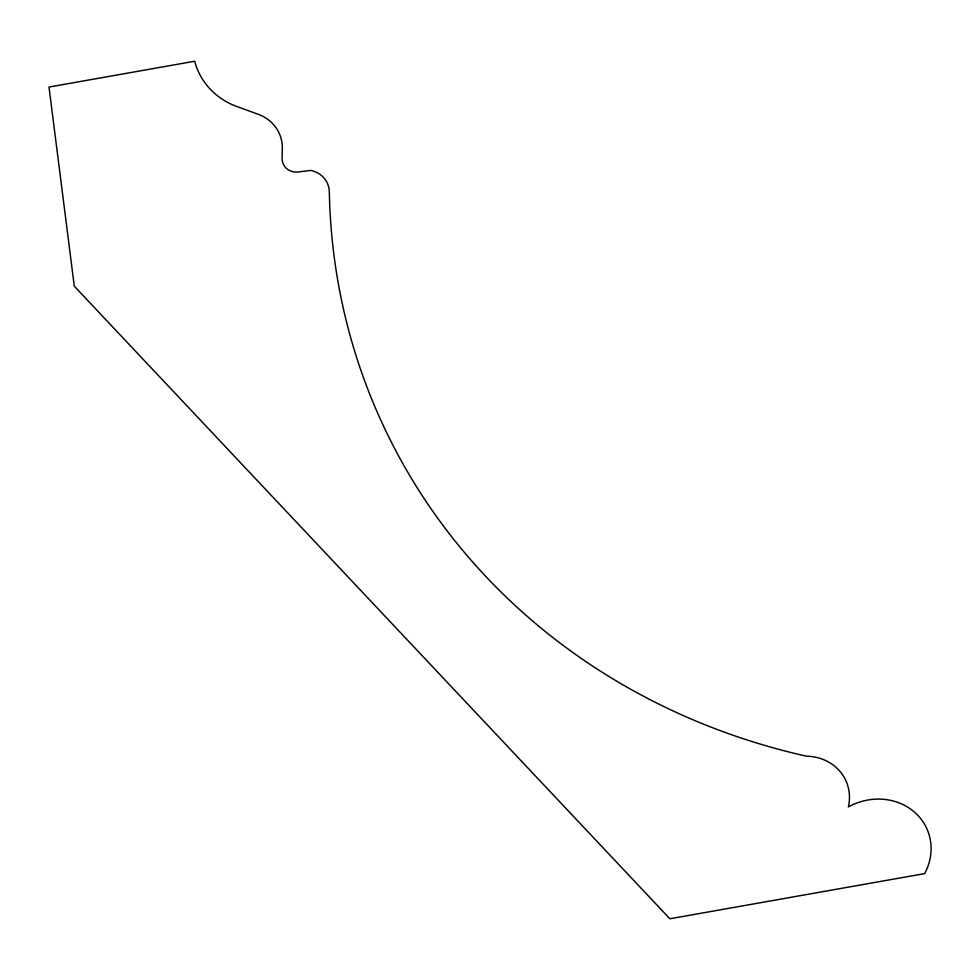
<?xml version="1.0" encoding="UTF-8"?>
<svg xmlns="http://www.w3.org/2000/svg" width="980" height="980" viewBox="0 0 980 980"><rect width="100%" height="100%" fill="white"/><g stroke="black" fill="none" stroke-linecap="round" stroke-linejoin="round"><path stroke-width="1.47" d="M282.363 148.96L282.105 158.282A15.594 14.198 -24.5 0 0 298.422 171.953L310.733 170.41A26.105 23.777 -24.5 0 1 329.305 191.161A688.266 626.784 -24.5 0 0 806.491 756.192A47.824 43.549 -24.5 0 1 848.374 806.908A57.502 52.369 -24.5 0 1 914.548 812.175A57.502 52.369 -24.5 0 1 924.679 873.609L669.855 918.774L74.296 286.185L49 87.049L194.714 61.226A76.967 70.095 -24.5 0 0 236.78 106.477L258.316 114.342A41.932 38.183 -24.5 0 1 282.363 148.96"/></g></svg>
